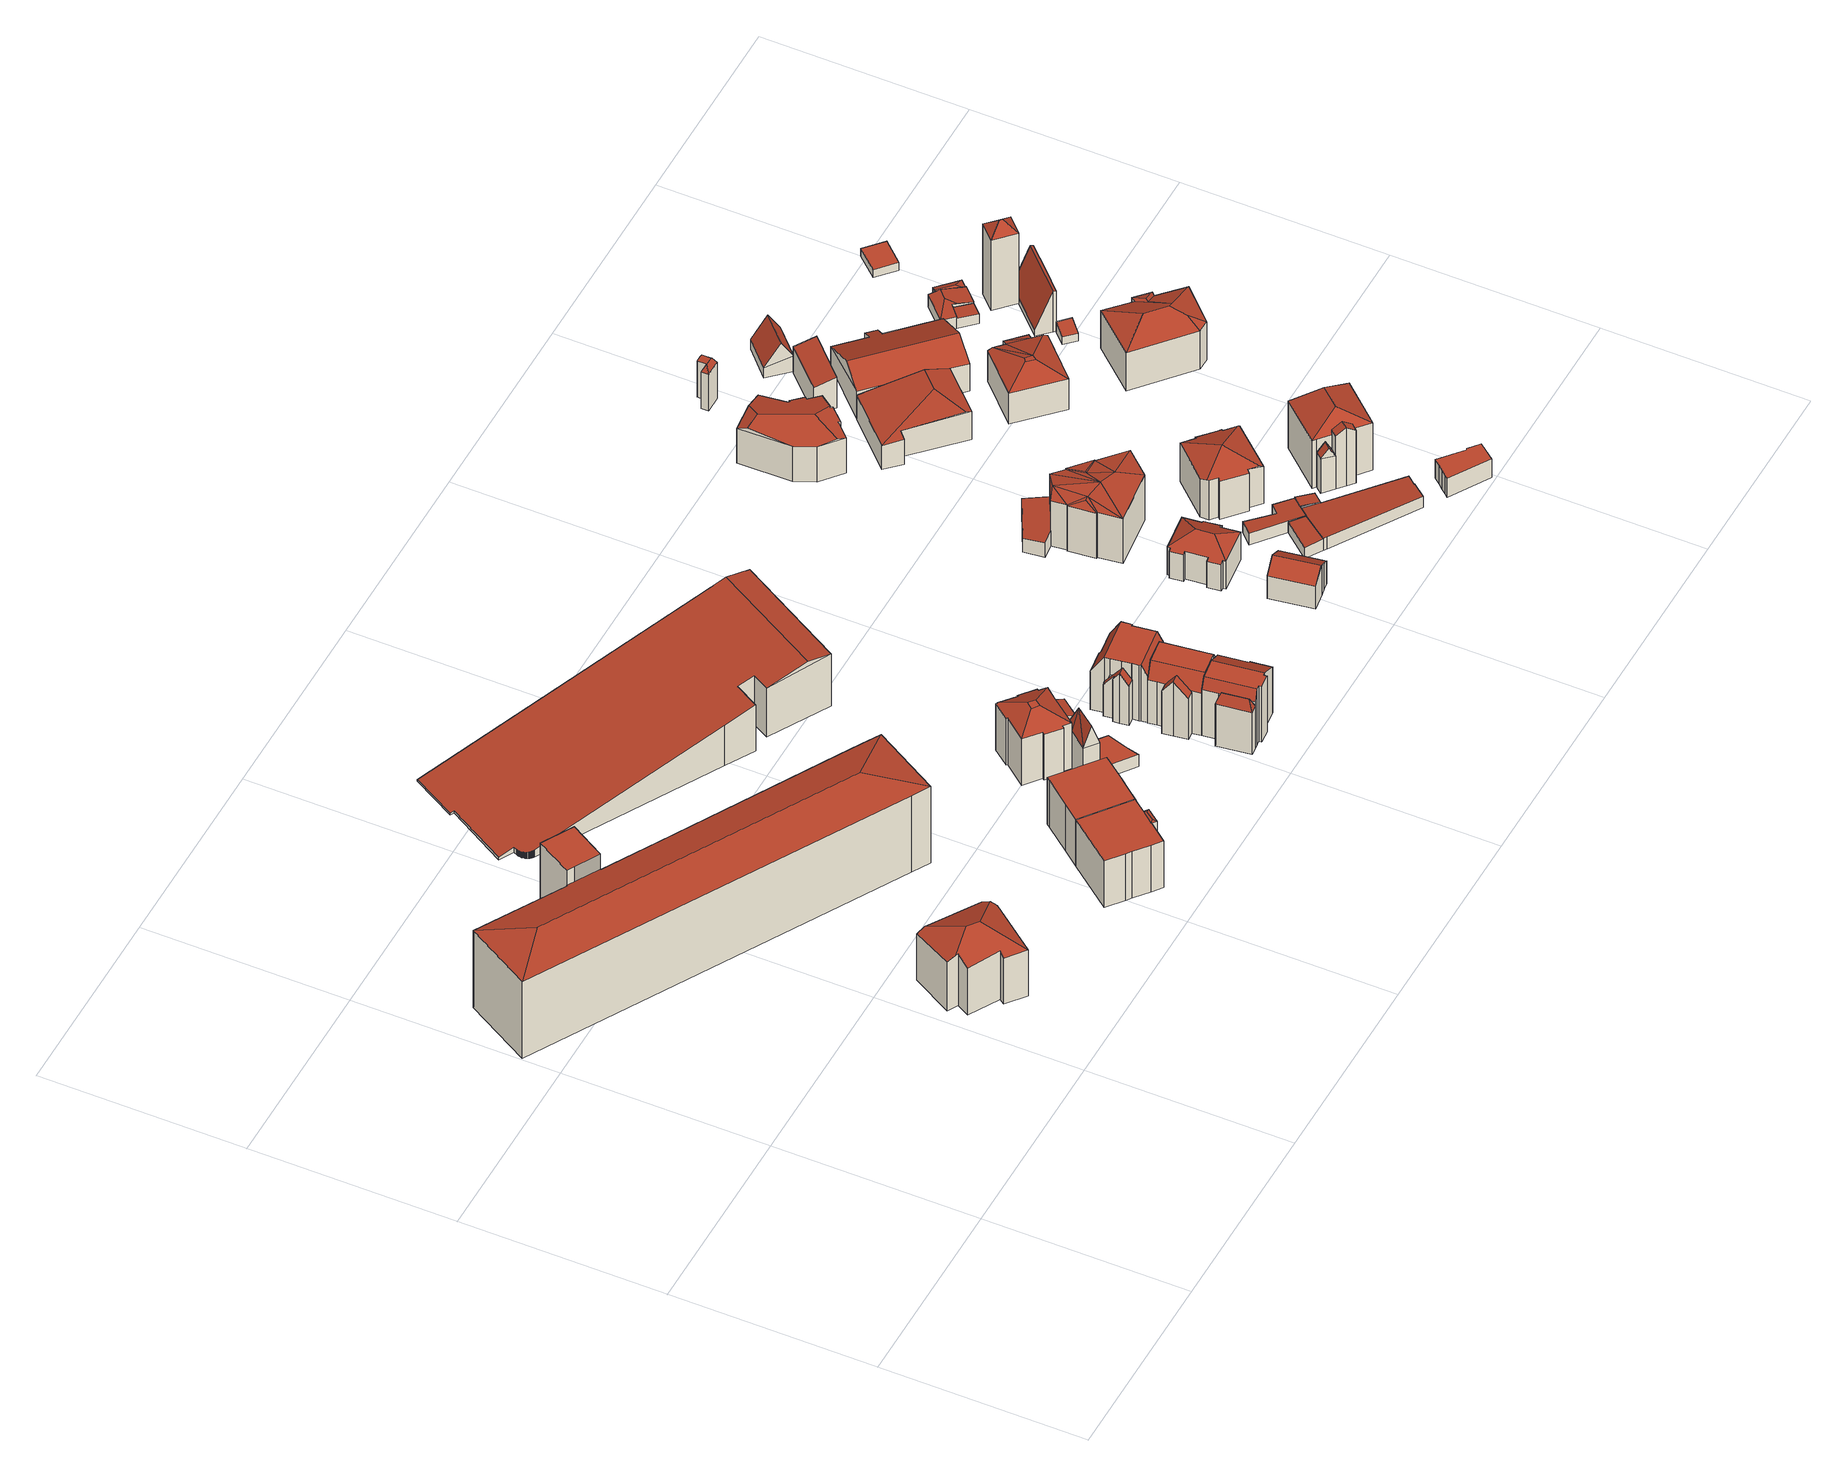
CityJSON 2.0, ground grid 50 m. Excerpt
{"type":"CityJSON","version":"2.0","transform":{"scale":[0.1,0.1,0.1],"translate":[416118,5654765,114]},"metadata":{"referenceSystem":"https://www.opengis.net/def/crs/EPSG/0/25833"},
"CityObjects":{
"building1":{"type":"Building","attributes":{"Dachtyp_tdc":"tdcFreeFormRoof","Gemeindeschluessel":14612000,"Dachneigung":23.86,"QualitaetDacherkennung":34,"Geometrietyp2DReferenz":"3000","measuredHeight":17.7,"function":"31001_9998","roofType":"5000"},"geometry":[{"type":"Solid","lod":"2","boundaries":[[[[0,1,2,3]],[[1,4,5,2]],[[4,6,7,5]],[[6,8,9,7]],[[8,10,11,9]],[[10,12,13,11]],[[12,14,15,13]],[[14,16,17,15]],[[16,0,3,17]],[[18,19,4,1,20]],[[10,8,21,22]],[[6,4,19]],[[14,12,10,22,18,20,0,16]],[[22,21,6,19,18]],[[1,0,20]],[[8,6,21]],[[3,2,5,7,9,11,13,15,17]]]],"semantics":{"surfaces":[{"type":"WallSurface"},{"type":"RoofSurface"},{"type":"GroundSurface"}],"values":[[0,0,0,0,0,0,0,0,0,1,1,0,1,1,0,0,2]]}}]},
"building2":{"type":"Building","attributes":{"Gemeindeschluessel":14612000,"Geometrietyp2DReferenz":"3000","function":"31001_2000","roofType":"9999"},"children":["building2-1","building2-2"]},
"building2-1":{"type":"BuildingPart","attributes":{"Dachtyp_tdc":"tdcHipRoof","Dachneigung":13.57,"QualitaetDacherkennung":55,"Geometrietyp2DReferenz":"3000","measuredHeight":25.44,"roofType":"3200"},"parents":["building2"],"geometry":[{"type":"MultiSurface","lod":"2","boundaries":[[[23,24,25,26]],[[24,27,28,25]],[[29,30,31,32]],[[30,33,34,31]],[[33,35,36,34]],[[35,37,38,36]],[[37,39,40,38]],[[39,41,42,40]],[[41,43,44,42]],[[43,45,46,44]],[[45,47,48,46]],[[47,23,26,48]],[[43,41,49]],[[23,47,50]],[[41,39,37,35,33,30,29,27,24,23,50,49]],[[47,45,43,49,50]],[[26,25,28,32,31,34,36,38,40,42,44,46,48]]],"semantics":{"surfaces":[{"type":"WallSurface"},{"type":"RoofSurface"},{"type":"GroundSurface"}],"values":[0,0,0,0,0,0,0,0,0,0,0,0,1,1,1,1,2]}}]},
"building2-2":{"type":"BuildingPart","attributes":{"Dachtyp_tdc":"tdcPolyFlatRoof","Dachneigung":0,"QualitaetDacherkennung":76,"Geometrietyp2DReferenz":"3000","measuredHeight":27.96,"roofType":"1000"},"parents":["building2"],"geometry":[{"type":"MultiSurface","lod":"2","boundaries":[[[51,52,53,28,27]],[[52,54,55,53]],[[54,56,29,32,55]],[[56,54,52,51]],[[28,53,55,32]]],"semantics":{"surfaces":[{"type":"WallSurface"},{"type":"RoofSurface"},{"type":"GroundSurface"}],"values":[0,0,0,1,2]}}]},
"building3":{"type":"Building","attributes":{"Gemeindeschluessel":14612000,"Geometrietyp2DReferenz":"3000","function":"31001_9998","roofType":"9999"},"children":["building3-1","building3-2"]},
"building3-1":{"type":"BuildingPart","attributes":{"Dachtyp_tdc":"tdcPolyFlatRoof","Dachneigung":0,"QualitaetDacherkennung":86,"Geometrietyp2DReferenz":"3000","measuredHeight":14.09,"roofType":"1000"},"parents":["building3"],"geometry":[{"type":"MultiSurface","lod":"2","boundaries":[[[57,58,59,60]],[[58,61,62,59]],[[61,63,62]],[[64,65,66,67,68]],[[65,69,70,66]],[[69,71,72,70]],[[71,73,74,72]],[[73,75,76,74]],[[75,77,78,76]],[[77,79,80,78]],[[79,57,60,80]],[[79,77,75,73,71,69,65,64,61,58,57]],[[60,59,62,67,66,70,72,74,76,78,80]]],"semantics":{"surfaces":[{"type":"WallSurface"},{"type":"RoofSurface"},{"type":"GroundSurface"}],"values":[0,0,0,0,0,0,0,0,0,0,0,1,2]}}]},
"building3-2":{"type":"BuildingPart","attributes":{"Dachtyp_tdc":"tdcFreeFormRoof","Dachneigung":14.09,"QualitaetDacherkennung":33,"Geometrietyp2DReferenz":"3000","measuredHeight":13.98,"roofType":"5000"},"parents":["building3"],"geometry":[{"type":"MultiSurface","lod":"2","boundaries":[[[63,81,82,62]],[[81,83,84,82]],[[83,85,66,84]],[[85,68,67,66]],[[86,68,85,83]],[[87,86,83,81]],[[87,81,63]],[[86,87,63,68]],[[62,82,84,66,67]]],"semantics":{"surfaces":[{"type":"WallSurface"},{"type":"RoofSurface"},{"type":"GroundSurface"}],"values":[0,0,0,0,1,1,1,1,2]}}]},
"building4":{"type":"Building","attributes":{"Dachtyp_tdc":"tdcPolyFlatRoof","Gemeindeschluessel":14612000,"Dachneigung":0,"QualitaetDacherkennung":78,"Geometrietyp2DReferenz":"3000","measuredHeight":14.11,"function":"31001_9998","roofType":"1000"},"geometry":[{"type":"Solid","lod":"2","boundaries":[[[[88,89,90,91]],[[89,92,60,90]],[[92,93,80,60]],[[92,89,88,94,95,96,97,93]],[[80,98,99,100,101,91,90,60]],[[93,97,98,80]],[[97,96,99,98]],[[96,95,100,99]],[[95,94,101,100]],[[94,88,91,101]]]],"semantics":{"surfaces":[{"type":"WallSurface"},{"type":"RoofSurface"},{"type":"GroundSurface"}],"values":[[0,0,0,1,2,0,0,0,0,0]]}}]},
"building5":{"type":"Building","attributes":{"Dachtyp_tdc":"tdcFreeFormRoof","Gemeindeschluessel":14612000,"Dachneigung":11.56,"QualitaetDacherkennung":2,"Geometrietyp2DReferenz":"3000","measuredHeight":16.83,"function":"31001_9998","roofType":"5000"},"geometry":[{"type":"Solid","lod":"2","boundaries":[[[[102,103,104,105]],[[103,106,107,104]],[[106,108,109,107]],[[108,110,111,109]],[[110,112,113,111]],[[112,114,115,113]],[[114,116,117,115]],[[116,118,119,117]],[[118,120,121,119]],[[120,122,123,121]],[[122,124,125,123]],[[124,126,127,125]],[[126,128,129,127]],[[128,130,131,129]],[[130,132,133,131]],[[132,134,135,133]],[[134,136,137,135]],[[136,138,139,137]],[[138,140,141,139]],[[140,142,143,141]],[[142,144,145,143]],[[144,146,147,145]],[[146,148,149,147]],[[148,150,151,149]],[[150,152,153,151]],[[152,154,155,153]],[[154,156,157,155]],[[156,158,159,157]],[[158,160,161,159]],[[160,162,163,161]],[[162,164,165,163]],[[164,166,167,165]],[[166,168,169,167]],[[168,102,105,169]],[[103,102,170,171]],[[114,112,110,108,106,171,170,168,166,164,162,160,158,156,154,152,150,148,146,144,142,140,138,136,134,132,130,128,126,124,122,120,118,116]],[[106,103,171]],[[102,168,170]],[[105,104,107,109,111,113,115,117,119,121,123,125,127,129,131,133,135,137,139,141,143,145,147,149,151,153,155,157,159,161,163,165,167,169]]]],"semantics":{"surfaces":[{"type":"WallSurface"},{"type":"RoofSurface"},{"type":"GroundSurface"}],"values":[[0,0,0,0,0,0,0,0,0,0,0,0,0,0,0,0,0,0,0,0,0,0,0,0,0,0,0,0,0,0,0,0,0,0,1,1,0,0,2]]}}]},
"building6":{"type":"Building","attributes":{"Dachtyp_tdc":"tdcFreeFormRoof","Gemeindeschluessel":14612000,"Dachneigung":71.45,"QualitaetDacherkennung":6,"Geometrietyp2DReferenz":"3000","measuredHeight":17.04,"function":"31001_9998","roofType":"5000"},"geometry":[{"type":"Solid","lod":"2","boundaries":[[[[172,173,174,175]],[[173,176,177,174]],[[176,178,179,177]],[[178,180,181,179]],[[180,182,183,181]],[[182,172,175,183]],[[184,185,186,182,180]],[[184,180,178]],[[185,184,178,176]],[[173,185,176]],[[172,185,173]],[[185,172,186]],[[186,172,182]],[[175,174,177,179,181,183]]]],"semantics":{"surfaces":[{"type":"WallSurface"},{"type":"RoofSurface"},{"type":"GroundSurface"}],"values":[[0,0,0,0,0,0,1,1,1,1,1,1,0,2]]}}]},
"building7":{"type":"Building","attributes":{"Gemeindeschluessel":14612000,"Geometrietyp2DReferenz":"3000","function":"31001_9998","roofType":"9999"},"children":["building7-1","building7-2"]},
"building7-1":{"type":"BuildingPart","attributes":{"Dachtyp_tdc":"tdcCutTentRoof","Dachneigung":28.3,"QualitaetDacherkennung":58,"Geometrietyp2DReferenz":"3000","measuredHeight":16.57,"roofType":"9999"},"parents":["building7"],"geometry":[{"type":"MultiSurface","lod":"2","boundaries":[[[187,188,189,190]],[[188,191,192,189]],[[191,193,194,192]],[[195,196,197,198]],[[196,199,200,197]],[[199,201,202,200]],[[201,203,204,202]],[[203,205,206,204]],[[205,207,208,206]],[[207,209,210,208]],[[209,211,212,210]],[[211,213,214,212]],[[213,215,216,214]],[[215,217,218,216]],[[217,219,220,218]],[[219,187,190,220]],[[196,195,193,191,221,222]],[[207,205,203,201,199,196,222,223]],[[215,213,211,209,207,223,224]],[[191,188,187,219,217,215,224,221]],[[224,223,222,221]],[[190,189,192,194,198,197,200,202,204,206,208,210,212,214,216,218,220]]],"semantics":{"surfaces":[{"type":"WallSurface"},{"type":"RoofSurface"},{"type":"GroundSurface"}],"values":[0,0,0,0,0,0,0,0,0,0,0,0,0,0,0,0,1,1,1,1,1,2]}}]},
"building7-2":{"type":"BuildingPart","attributes":{"Dachtyp_tdc":"tdcPolyFlatRoof","Dachneigung":21.9,"QualitaetDacherkennung":51,"Geometrietyp2DReferenz":"3000","measuredHeight":13.74,"roofType":"2100"},"parents":["building7"],"geometry":[{"type":"MultiSurface","lod":"2","boundaries":[[[225,226,194,193]],[[225,227,228,226]],[[227,229,230,228]],[[229,195,198,230]],[[229,227,225,193,195]],[[198,194,226,228,230]]],"semantics":{"surfaces":[{"type":"WallSurface"},{"type":"RoofSurface"},{"type":"GroundSurface"}],"values":[0,0,0,0,1,2]}}]},
"building8":{"type":"Building","attributes":{"Dachtyp_tdc":"tdcPolyFlatRoof","Gemeindeschluessel":14612000,"Dachneigung":0,"QualitaetDacherkennung":56,"Geometrietyp2DReferenz":"3000","measuredHeight":3.65,"function":"31001_9998","roofType":"1000"},"geometry":[{"type":"Solid","lod":"2","boundaries":[[[[231,232,233,234]],[[232,235,236,233]],[[235,237,238,236]],[[237,239,240,238]],[[239,231,234,240]],[[239,237,235,232,231]],[[234,233,236,238,240]]]],"semantics":{"surfaces":[{"type":"WallSurface"},{"type":"RoofSurface"},{"type":"GroundSurface"}],"values":[[0,0,0,0,0,1,2]]}}]},
"building9":{"type":"Building","attributes":{"Gemeindeschluessel":14612000,"Geometrietyp2DReferenz":"3000","function":"31001_9998","roofType":"9999"},"children":["building9-1","building9-2"]},
"building9-1":{"type":"BuildingPart","attributes":{"Dachtyp_tdc":"tdcCutGableRoof","Dachneigung":30.34,"QualitaetDacherkennung":39,"Geometrietyp2DReferenz":"3000","measuredHeight":16.81,"roofType":"9999"},"parents":["building9"],"geometry":[{"type":"MultiSurface","lod":"2","boundaries":[[[241,242,243,244]],[[242,245,246,243]],[[245,247,248,249,246]],[[250,251,252,253,254]],[[251,255,256,252]],[[255,257,258,256]],[[257,259,260,258]],[[259,261,262,260]],[[261,263,264,262]],[[263,265,266,264]],[[265,267,268,266]],[[267,269,270,268]],[[269,271,272,270]],[[271,241,244,272]],[[267,265,263,261,259,257]],[[255,251,250,247,245]],[[257,255,245,242,241,271,269,267]],[[244,243,246,249,253,252,256,258,260,262,264,266,268,270,272]]],"semantics":{"surfaces":[{"type":"WallSurface"},{"type":"RoofSurface"},{"type":"GroundSurface"}],"values":[0,0,0,0,0,0,0,0,0,0,0,0,0,0,1,1,1,2]}}]},
"building9-2":{"type":"BuildingPart","attributes":{"Dachtyp_tdc":"tdcFreeFormRoof","Dachneigung":69.89,"QualitaetDacherkennung":44,"Geometrietyp2DReferenz":"3000","measuredHeight":15.46,"roofType":"5000"},"parents":["building9"],"geometry":[{"type":"MultiSurface","lod":"2","boundaries":[[[273,254,253,274]],[[248,275,276,249]],[[275,273,274,276]],[[248,254,277,278]],[[277,254,273]],[[278,277,273,275]],[[275,248,278]],[[274,253,249,276]]],"semantics":{"surfaces":[{"type":"WallSurface"},{"type":"RoofSurface"},{"type":"GroundSurface"}],"values":[0,0,0,1,1,1,1,2]}}]},
"building10":{"type":"Building","attributes":{"Gemeindeschluessel":14612000,"Geometrietyp2DReferenz":"3000","function":"31001_9998","roofType":"9999"},"children":["building10-1","building10-2"]},
"building10-1":{"type":"BuildingPart","attributes":{"Dachtyp_tdc":"tdcGableRoof","Dachneigung":49.28,"QualitaetDacherkennung":60,"Geometrietyp2DReferenz":"3000","measuredHeight":16.32,"roofType":"3100"},"parents":["building10"],"geometry":[{"type":"MultiSurface","lod":"2","boundaries":[[[279,280,281,282]],[[280,283,284,281]],[[285,286,287,288]],[[289,290,283,280,279]],[[279,286,285,291,289]],[[287,282,281,284,292,288]],[[286,279,282,287]]],"semantics":{"surfaces":[{"type":"WallSurface"},{"type":"RoofSurface"},{"type":"GroundSurface"}],"values":[0,0,0,1,1,2,0]}}]},
"building10-2":{"type":"BuildingPart","attributes":{"Dachtyp_tdc":"tdcCutGableRoof","Dachneigung":0.514,"QualitaetDacherkennung":73,"Geometrietyp2DReferenz":"3000","measuredHeight":16.8,"roofType":"9999"},"parents":["building10"],"geometry":[{"type":"MultiSurface","lod":"2","boundaries":[[[293,294,260,295]],[[294,296,297,260]],[[296,298,299,297]],[[298,300,252,299]],[[300,301,288,252]],[[301,285,288]],[[302,303,304,284,283]],[[303,305,306,304]],[[305,307,308,306]],[[307,309,310,308]],[[309,293,295,310]],[[296,294,293,309]],[[307,305,303,302,290,311,291,301,300,298]],[[309,307,298,296]],[[295,260,297,299,252,288,292,284,304,306,308,310]]],"semantics":{"surfaces":[{"type":"WallSurface"},{"type":"RoofSurface"},{"type":"GroundSurface"}],"values":[0,0,0,0,0,0,0,0,0,0,0,1,1,1,2]}}]},
"building11":{"type":"Building","attributes":{"Gemeindeschluessel":14612000,"Geometrietyp2DReferenz":"3000","function":"31001_9998","roofType":"9999"},"children":["building11-1","building11-2"]},
"building11-1":{"type":"BuildingPart","attributes":{"Dachtyp_tdc":"tdcGableRoof","Dachneigung":52.93,"QualitaetDacherkennung":58,"Geometrietyp2DReferenz":"3000","measuredHeight":14.9,"roofType":"3100"},"parents":["building11"],"geometry":[{"type":"MultiSurface","lod":"2","boundaries":[[[312,313,314,315]],[[316,317,318,319]],[[317,320,321,318]],[[320,322,323,321]],[[322,324,325,323]],[[324,312,315,325]],[[320,317,316,326]],[[326,313,312,324,322,320]],[[315,314,327,319,318,321,323,325]]],"semantics":{"surfaces":[{"type":"WallSurface"},{"type":"RoofSurface"},{"type":"GroundSurface"}],"values":[0,0,0,0,0,0,1,1,2]}}]},
"building11-2":{"type":"BuildingPart","attributes":{"Dachtyp_tdc":"tdcCutGableRoof","Dachneigung":0.139,"QualitaetDacherkennung":47,"Geometrietyp2DReferenz":"3000","measuredHeight":16.75,"roofType":"9999"},"parents":["building11"],"geometry":[{"type":"MultiSurface","lod":"2","boundaries":[[[328,314,313]],[[328,329,330,314]],[[329,331,332,330]],[[331,333,334,332]],[[333,335,336,334]],[[335,337,338,336]],[[337,339,340,338]],[[339,341,342,340]],[[341,343,344,342]],[[343,345,346,344]],[[345,347,348,346]],[[347,349,350,348]],[[349,351,352,350]],[[351,353,319,352]],[[353,316,319]],[[349,347,345,343]],[[337,335,333,331,329,328]],[[343,341,339,337,328,353,351,349]],[[327,314,330,332,334,336,338,340,342,344,346,348,350,352,319]]],"semantics":{"surfaces":[{"type":"WallSurface"},{"type":"RoofSurface"},{"type":"GroundSurface"}],"values":[0,0,0,0,0,0,0,0,0,0,0,0,0,0,0,1,1,1,2]}}]},
"building12":{"type":"Building","attributes":{"Dachtyp_tdc":"tdcFreeFormRoof","Gemeindeschluessel":14612000,"Dachneigung":31.67,"QualitaetDacherkennung":91,"Geometrietyp2DReferenz":"3000","measuredHeight":9.25,"function":"31001_9998","roofType":"5000"},"geometry":[{"type":"Solid","lod":"2","boundaries":[[[[354,355,356,357]],[[355,358,359,356]],[[358,360,361,359]],[[360,362,363,361]],[[362,364,365,363]],[[364,354,357,365]],[[364,366,367,354]],[[360,358,355,367,366,362]],[[364,362,366]],[[355,354,367]],[[357,356,359,361,363,365]]]],"semantics":{"surfaces":[{"type":"WallSurface"},{"type":"RoofSurface"},{"type":"GroundSurface"}],"values":[[0,0,0,0,0,0,1,1,0,0,2]]}}]},
"building13":{"type":"Building","attributes":{"Dachtyp_tdc":"tdcFreeFormRoof","Gemeindeschluessel":14612000,"Dachneigung":27.79,"QualitaetDacherkennung":86,"Geometrietyp2DReferenz":"3000","measuredHeight":10.78,"function":"31001_9998","roofType":"5000"},"geometry":[{"type":"Solid","lod":"2","boundaries":[[[[368,369,370,371]],[[369,372,373,370]],[[372,374,375,373]],[[374,376,377,375]],[[376,378,379,377]],[[378,380,381,379]],[[380,382,383,381]],[[382,384,385,383]],[[384,386,387,385]],[[386,388,389,387]],[[388,390,391,389]],[[390,392,393,391]],[[392,394,395,393]],[[394,396,397,395]],[[396,398,399,397]],[[398,368,371,399]],[[394,392,400]],[[392,390,388,386,384,382,401,400]],[[382,380,401]],[[380,378,376,374,372,369,368,398,396,394,400,401]],[[371,370,373,375,377,379,381,383,385,387,389,391,393,395,397,399]]]],"semantics":{"surfaces":[{"type":"WallSurface"},{"type":"RoofSurface"},{"type":"GroundSurface"}],"values":[[0,0,0,0,0,0,0,0,0,0,0,0,0,0,0,0,1,1,1,1,2]]}}]},
"building14":{"type":"Building","attributes":{"Dachtyp_tdc":"tdcPolyFlatRoof","Gemeindeschluessel":14612000,"Dachneigung":3.33,"QualitaetDacherkennung":69,"Geometrietyp2DReferenz":"3000","measuredHeight":4.38,"function":"31001_9998","roofType":"2100"},"geometry":[{"type":"Solid","lod":"2","boundaries":[[[[402,403,404,405]],[[403,406,407,404]],[[406,408,409,407]],[[408,410,411,409]],[[410,412,413,411]],[[412,402,405,413]],[[412,410,408,406,403,402]],[[405,404,407,409,411,413]]]],"semantics":{"surfaces":[{"type":"WallSurface"},{"type":"RoofSurface"},{"type":"GroundSurface"}],"values":[[0,0,0,0,0,0,1,2]]}}]},
"building15":{"type":"Building","attributes":{"Dachtyp_tdc":"tdcFreeFormRoof","Gemeindeschluessel":14612000,"Dachneigung":10.27,"QualitaetDacherkennung":54,"Geometrietyp2DReferenz":"3000","measuredHeight":14.9,"function":"31001_9998","roofType":"5000"},"geometry":[{"type":"Solid","lod":"2","boundaries":[[[[414,415,416]],[[417,414,416,418]],[[419,420,421,422]],[[419,422,423]],[[424,419,423]],[[425,419,424]],[[425,420,419]],[[426,420,425]],[[427,420,426]],[[420,427,428]],[[429,425,424,430]],[[429,430,431]],[[425,429,431,426]],[[428,427,432]],[[413,433,434,435,436,437,438,439,440,441,442,443,405]],[[414,417,444,415]],[[427,426,433,413]],[[426,431,434,433]],[[431,430,435,434]],[[430,424,436,435]],[[424,423,437,436]],[[423,422,438,437]],[[422,421,439,438]],[[421,418,440,439]],[[418,416,441,440]],[[416,415,442,441]],[[415,444,443,442]],[[444,432,405,443]],[[432,427,413,405]],[[428,417,420]],[[428,444,417]],[[444,428,432]],[[417,421,420]],[[421,417,418]]]],"semantics":{"surfaces":[{"type":"RoofSurface"},{"type":"GroundSurface"},{"type":"WallSurface"}],"values":[[0,0,0,0,0,0,0,0,0,0,0,0,0,0,1,0,2,2,2,2,2,2,2,2,2,2,2,2,2,0,0,0,0,0]]}}]},
"building16":{"type":"Building","attributes":{"Dachtyp_tdc":"tdcPolyFlatRoof","Gemeindeschluessel":14612000,"Dachneigung":3.04,"QualitaetDacherkennung":80,"Geometrietyp2DReferenz":"3000","measuredHeight":3.44,"function":"31001_9998","roofType":"2100"},"geometry":[{"type":"Solid","lod":"2","boundaries":[[[[445,446,447,448]],[[446,449,450,447]],[[449,451,452,450]],[[451,445,448,452]],[[451,449,446,445]],[[448,447,450,452]]]],"semantics":{"surfaces":[{"type":"WallSurface"},{"type":"RoofSurface"},{"type":"GroundSurface"}],"values":[[0,0,0,0,1,2]]}}]},
"building17":{"type":"Building","attributes":{"Dachtyp_tdc":"tdcPolyFlatRoof","Gemeindeschluessel":14612000,"Dachneigung":2.62,"QualitaetDacherkennung":74,"Geometrietyp2DReferenz":"3000","measuredHeight":3.47,"function":"31001_9998","roofType":"2100"},"geometry":[{"type":"Solid","lod":"2","boundaries":[[[[453,454,455,448]],[[454,456,457,455]],[[456,458,459,457]],[[458,460,461,459]],[[460,462,463,461]],[[462,464,447,463]],[[464,453,448,447]],[[464,462,460,458,456,454,453]],[[448,455,457,459,461,463,447]]]],"semantics":{"surfaces":[{"type":"WallSurface"},{"type":"RoofSurface"},{"type":"GroundSurface"}],"values":[[0,0,0,0,0,0,0,1,2]]}}]},
"building18":{"type":"Building","attributes":{"Dachtyp_tdc":"tdcFreeFormRoof","Gemeindeschluessel":14612000,"Dachneigung":15.41,"QualitaetDacherkennung":24,"Geometrietyp2DReferenz":"3000","measuredHeight":12.6,"function":"31001_9998","roofType":"5000"},"geometry":[{"type":"Solid","lod":"2","boundaries":[[[[465,466,467,468]],[[466,469,470,467]],[[469,471,472,470]],[[471,473,474,472]],[[473,475,476,474]],[[475,477,478,476]],[[477,479,480,478]],[[479,481,482,480]],[[481,483,484,482]],[[483,485,486,484]],[[485,487,488,486]],[[487,489,490,488]],[[489,491,492,490]],[[491,493,494,492]],[[493,465,468,494]],[[495,496,497,465]],[[481,498,499,500,489,487,485,483]],[[500,499,496,495,493,491]],[[477,475,473,471,469,466,497,496,499,498,479]],[[466,465,497]],[[465,493,495]],[[491,489,500]],[[481,479,498]],[[468,467,470,472,474,476,478,480,482,484,486,488,490,492,494]]]],"semantics":{"surfaces":[{"type":"WallSurface"},{"type":"RoofSurface"},{"type":"GroundSurface"}],"values":[[0,0,0,0,0,0,0,0,0,0,0,0,0,0,0,1,1,1,1,0,0,0,0,2]]}}]},
"building19":{"type":"Building","attributes":{"Gemeindeschluessel":14612000,"Geometrietyp2DReferenz":"3000","function":"31001_9998","roofType":"9999"},"children":["building19-1","building19-2"]},
"building19-1":{"type":"BuildingPart","attributes":{"Dachtyp_tdc":"tdcPolyFlatRoof","Dachneigung":7.22,"QualitaetDacherkennung":60,"Geometrietyp2DReferenz":"3000","measuredHeight":3.45,"roofType":"2100"},"parents":["building19"],"geometry":[{"type":"MultiSurface","lod":"2","boundaries":[[[501,502,463,503,504]],[[502,505,506,463]],[[507,505,502,501]],[[503,463,506,508]],[[505,507,509,508,506]]],"semantics":{"surfaces":[{"type":"WallSurface"},{"type":"RoofSurface"},{"type":"GroundSurface"}],"values":[0,0,1,2,0]}}]},
"building19-2":{"type":"BuildingPart","attributes":{"Dachtyp_tdc":"tdcPolyFlatRoof","Dachneigung":4.78,"QualitaetDacherkennung":72,"Geometrietyp2DReferenz":"3000","measuredHeight":3.54,"roofType":"2100"},"parents":["building19"],"geometry":[{"type":"MultiSurface","lod":"2","boundaries":[[[509,510,511,508]],[[510,512,513,511]],[[512,514,515,513]],[[514,516,517,515]],[[516,518,519,517]],[[518,520,450,519]],[[520,521,447,450]],[[521,504,503,447]],[[504,521,520,518,516,514,512,510,509]],[[508,511,513,515,517,519,450,447,503]]],"semantics":{"surfaces":[{"type":"WallSurface"},{"type":"RoofSurface"},{"type":"GroundSurface"}],"values":[0,0,0,0,0,0,0,0,1,2]}}]},
"building20":{"type":"Building","attributes":{"Dachtyp_tdc":"tdcFreeFormRoof","Gemeindeschluessel":14612000,"Dachneigung":24.37,"QualitaetDacherkennung":67,"Geometrietyp2DReferenz":"3000","measuredHeight":14.35,"function":"31001_9998","roofType":"5000"},"geometry":[{"type":"Solid","lod":"2","boundaries":[[[[522,523,524,525]],[[523,526,527,524]],[[526,528,529,527]],[[528,530,531,529]],[[530,532,533,531]],[[532,534,535,533]],[[534,536,537,535]],[[536,538,539,537]],[[538,540,541,539]],[[540,542,543,541]],[[542,544,545,543]],[[544,546,547,545]],[[546,548,549,547]],[[548,550,551,549]],[[550,552,553,551]],[[552,522,525,553]],[[522,552,554,555,556]],[[526,523,556,555,557,532,530,528]],[[555,558,536,534,557]],[[555,554,550,548,546,544,542,540,538,558]],[[523,522,556]],[[534,532,557]],[[538,536,558]],[[552,550,554]],[[525,524,527,529,531,533,535,537,539,541,543,545,547,549,551,553]]]],"semantics":{"surfaces":[{"type":"WallSurface"},{"type":"RoofSurface"},{"type":"GroundSurface"}],"values":[[0,0,0,0,0,0,0,0,0,0,0,0,0,0,0,0,1,1,1,1,0,0,0,0,2]]}}]},
"building21":{"type":"Building","attributes":{"Dachtyp_tdc":"tdcGableRoof","Gemeindeschluessel":14612000,"Dachneigung":63.35,"QualitaetDacherkennung":15,"Geometrietyp2DReferenz":"3000","measuredHeight":12.89,"function":"31001_9998","roofType":"3100"},"geometry":[{"type":"Solid","lod":"2","boundaries":[[[[559,560,561,562]],[[560,563,564,561]],[[563,565,566,564]],[[565,559,562,566]],[[563,560,567]],[[559,565,568]],[[560,559,568,567]],[[565,563,567,568]],[[562,561,564,566]]]],"semantics":{"surfaces":[{"type":"WallSurface"},{"type":"RoofSurface"},{"type":"GroundSurface"}],"values":[[0,0,0,0,0,0,1,1,2]]}}]},
"building22":{"type":"Building","attributes":{"name":"Programmkino Ost","Dachtyp_tdc":"tdcFreeFormRoof","Gemeindeschluessel":14612000,"Dachneigung":10.13,"QualitaetDacherkennung":29,"Geometrietyp2DReferenz":"3000","measuredHeight":9.94,"function":"31001_2090","roofType":"5000"},"geometry":[{"type":"Solid","lod":"2","boundaries":[[[[569,570,571,572]],[[570,573,574,571]],[[573,575,576,574]],[[575,577,578,576]],[[577,579,580,578]],[[579,569,572,580]],[[579,577,575,581,582]],[[570,583,582,581,573]],[[582,583,569,579]],[[570,569,583]],[[575,573,581]],[[572,571,574,576,578,580]]]],"semantics":{"surfaces":[{"type":"WallSurface"},{"type":"RoofSurface"},{"type":"GroundSurface"}],"values":[[0,0,0,0,0,0,1,1,1,0,0,2]]}}]},
"building23":{"type":"Building","attributes":{"Dachtyp_tdc":"tdcFreeFormRoof","Gemeindeschluessel":14612000,"Dachneigung":61.82,"QualitaetDacherkennung":24,"Geometrietyp2DReferenz":"3000","measuredHeight":12.6,"function":"31001_9998","roofType":"5000"},"geometry":[{"type":"Solid","lod":"2","boundaries":[[[[584,585,586,587]],[[588,589,584,587,590]],[[588,590,591]],[[589,588,591,592]],[[593,594,595,596,597,598]],[[591,590,594,593]],[[590,587,595,594]],[[587,586,596,595]],[[586,599,597,596]],[[599,592,598,597]],[[592,591,593,598]],[[585,584,589,592,599]],[[585,599,586]]]],"semantics":{"surfaces":[{"type":"RoofSurface"},{"type":"GroundSurface"},{"type":"WallSurface"}],"values":[[0,0,0,0,1,2,2,2,2,2,2,0,0]]}}]},
"building24":{"type":"Building","attributes":{"Dachtyp_tdc":"tdcPolyFlatRoof","Gemeindeschluessel":14612000,"Dachneigung":0,"QualitaetDacherkennung":67,"Geometrietyp2DReferenz":"3000","measuredHeight":5.62,"function":"31001_9998","roofType":"1000"},"geometry":[{"type":"Solid","lod":"2","boundaries":[[[[600,601,602,603,604,605,606,607,608]],[[609,610,611,612,613,614,615,616,617]],[[608,607,610,609]],[[607,606,611,610]],[[606,605,612,611]],[[605,604,613,612]],[[604,603,614,613]],[[603,602,615,614]],[[602,601,616,615]],[[601,600,617,616]],[[600,608,609,617]]]],"semantics":{"surfaces":[{"type":"RoofSurface"},{"type":"GroundSurface"},{"type":"WallSurface"}],"values":[[0,1,2,2,2,2,2,2,2,2,2]]}}]},
"building25":{"type":"Building","attributes":{"Gemeindeschluessel":14612000,"Geometrietyp2DReferenz":"3000","function":"31001_9998","roofType":"9999"},"children":["building25-1","building25-2"]},
"building25-1":{"type":"BuildingPart","attributes":{"Dachtyp_tdc":"tdcHipRoof","Dachneigung":32.91,"QualitaetDacherkennung":78,"Geometrietyp2DReferenz":"3000","measuredHeight":18.77,"roofType":"3200"},"parents":["building25"],"geometry":[{"type":"MultiSurface","lod":"2","boundaries":[[[618,619,620,621]],[[619,622,623,620]],[[622,624,625,623]],[[624,626,627,625]],[[626,628,629,627]],[[628,630,631,629]],[[632,633,561,564]],[[633,634,635,561]],[[634,636,637,635]],[[636,618,621,637]],[[626,624,622,619,618,636,638]],[[634,633,632,639,630,628,640]],[[636,634,640,638]],[[628,626,638,640]],[[621,620,623,625,627,629,631,641,564,561,635,637]]],"semantics":{"surfaces":[{"type":"WallSurface"},{"type":"RoofSurface"},{"type":"GroundSurface"}],"values":[0,0,0,0,0,0,0,0,0,0,1,1,1,1,2]}}]},
"building25-2":{"type":"BuildingPart","attributes":{"Dachtyp_tdc":"tdcGableRoof","Dachneigung":33.39,"QualitaetDacherkennung":54,"Geometrietyp2DReferenz":"3000","measuredHeight":17.38,"roofType":"3100"},"parents":["building25"],"geometry":[{"type":"MultiSurface","lod":"2","boundaries":[[[642,643,566,644]],[[643,645,564,566]],[[645,632,564]],[[646,647,648,631,630]],[[647,642,644,648]],[[649,645,643,642]],[[642,647,646,649]],[[644,566,564,641,631,648]]],"semantics":{"surfaces":[{"type":"WallSurface"},{"type":"RoofSurface"},{"type":"GroundSurface"}],"values":[0,0,0,0,0,1,1,2]}}]},
"building26":{"type":"Building","attributes":{"Dachtyp_tdc":"tdcPolyFlatRoof","Gemeindeschluessel":14612000,"Dachneigung":14.63,"QualitaetDacherkennung":66,"Geometrietyp2DReferenz":"3000","measuredHeight":9.2,"function":"31001_9998","roofType":"2100"},"geometry":[{"type":"Solid","lod":"2","boundaries":[[[[650,651,652,653]],[[654,655,651,650]],[[655,656,652,651]],[[656,657,653,652]],[[657,654,650,653]],[[657,656,655,654]]]],"semantics":{"surfaces":[{"type":"GroundSurface"},{"type":"WallSurface"},{"type":"RoofSurface"}],"values":[[0,1,1,1,1,2]]}}]},
"building27":{"type":"Building","attributes":{"Dachtyp_tdc":"tdcFreeFormRoof","Gemeindeschluessel":14612000,"Dachneigung":24.64,"QualitaetDacherkennung":77,"Geometrietyp2DReferenz":"3000","measuredHeight":11.8,"function":"31001_9998","roofType":"5000"},"geometry":[{"type":"Solid","lod":"2","boundaries":[[[[658,659,660,661]],[[659,662,663,660]],[[662,664,665,663]],[[664,666,667,665]],[[666,668,669,667]],[[668,670,671,669]],[[670,672,673,671]],[[672,658,661,673]],[[668,658,670]],[[668,674,658]],[[668,675,674]],[[676,675,668]],[[675,676,677]],[[672,670,658]],[[659,674,675,678,662]],[[662,678,679,664]],[[677,676,666,664,679]],[[678,675,677,679]],[[668,666,676]],[[659,658,674]],[[661,660,663,665,667,669,671,673]]]],"semantics":{"surfaces":[{"type":"WallSurface"},{"type":"RoofSurface"},{"type":"GroundSurface"}],"values":[[0,0,0,0,0,0,0,0,1,1,1,1,1,1,1,1,1,1,0,0,2]]}}]},
"building28":{"type":"Building","attributes":{"name":"Programmkino Ost","Dachtyp_tdc":"tdcFreeFormRoof","Gemeindeschluessel":14612000,"Dachneigung":27.79,"QualitaetDacherkennung":49,"Geometrietyp2DReferenz":"3000","measuredHeight":11.4,"function":"31001_2090","roofType":"5000"},"geometry":[{"type":"Solid","lod":"2","boundaries":[[[[680,681,682,683]],[[681,684,685,682]],[[684,686,687,685]],[[686,688,689,687]],[[688,690,691,689]],[[690,692,693,691]],[[692,694,695,693]],[[694,696,697,695]],[[696,680,683,697]],[[698,692,690,688,686,684,681,699]],[[696,694,698,699,680]],[[694,692,698]],[[681,680,699]],[[683,682,685,687,689,691,693,695,697]]]],"semantics":{"surfaces":[{"type":"WallSurface"},{"type":"RoofSurface"},{"type":"GroundSurface"}],"values":[[0,0,0,0,0,0,0,0,0,1,1,0,0,2]]}}]},
"building29":{"type":"Building","attributes":{"Dachtyp_tdc":"tdcGableRoof","Gemeindeschluessel":14612000,"Dachneigung":58.22,"QualitaetDacherkennung":0,"Geometrietyp2DReferenz":"3000","BezugspunktDach":"2000","measuredHeight":9.19,"function":"31001_9998"},"geometry":[{"type":"MultiSurface","lod":"2","boundaries":[[[700,701,702,703]],[[704,705,703,702]],[[701,700,706,707]],[[700,705,708,706]],[[705,704,709,708]],[[704,701,707,709]],[[705,700,703]],[[701,704,702]],[[707,706,708,709]]],"semantics":{"surfaces":[{"type":"RoofSurface"},{"type":"WallSurface"},{"type":"GroundSurface"}],"values":[0,0,1,1,1,1,1,1,2]}}]},
"building30":{"type":"Building","attributes":{"Dachtyp_tdc":"tdcFreeFormRoof","Gemeindeschluessel":14612000,"Dachneigung":23.43,"QualitaetDacherkennung":83,"Geometrietyp2DReferenz":"3000","measuredHeight":14.45,"function":"31001_9998","roofType":"5000"},"geometry":[{"type":"Solid","lod":"2","boundaries":[[[[710,711,712,713]],[[711,714,715,712]],[[714,716,717,715]],[[716,718,719,717]],[[718,720,721,719]],[[720,722,723,721]],[[722,724,725,723]],[[724,726,727,725]],[[726,710,713,727]],[[728,726,724]],[[729,730,728,724,722]],[[731,729,722,720]],[[732,731,720,718]],[[732,718,716]],[[729,731,732,716,714]],[[733,730,729,714,711]],[[733,711,710]],[[728,730,733,710,726]],[[713,712,715,717,719,721,723,725,727]]]],"semantics":{"surfaces":[{"type":"WallSurface"},{"type":"RoofSurface"},{"type":"GroundSurface"}],"values":[[0,0,0,0,0,0,0,0,0,1,1,1,1,1,1,1,1,1,2]]}}]},
"building31":{"type":"Building","attributes":{"Dachtyp_tdc":"tdcPolyFlatRoof","Gemeindeschluessel":14612000,"Dachneigung":13.59,"QualitaetDacherkennung":80,"Geometrietyp2DReferenz":"3000","measuredHeight":3.14,"function":"31001_9998","roofType":"2100"},"geometry":[{"type":"Solid","lod":"2","boundaries":[[[[734,735,736,737]],[[735,738,739,736]],[[738,740,741,739]],[[740,734,737,741]],[[740,738,735,734]],[[737,736,739,741]]]],"semantics":{"surfaces":[{"type":"WallSurface"},{"type":"RoofSurface"},{"type":"GroundSurface"}],"values":[[0,0,0,0,1,2]]}}]},
"building32":{"type":"Building","attributes":{"Dachtyp_tdc":"tdcPolyFlatRoof","Gemeindeschluessel":14612000,"Dachneigung":3.6,"QualitaetDacherkennung":80,"Geometrietyp2DReferenz":"3000","measuredHeight":3.11,"function":"31001_9998","roofType":"2100"},"geometry":[{"type":"Solid","lod":"2","boundaries":[[[[742,743,744,745]],[[743,746,747,744]],[[746,748,749,747]],[[748,742,745,749]],[[748,746,743,742]],[[745,744,747,749]]]],"semantics":{"surfaces":[{"type":"WallSurface"},{"type":"RoofSurface"},{"type":"GroundSurface"}],"values":[[0,0,0,0,1,2]]}}]},
"building33":{"type":"Building","attributes":{"Dachtyp_tdc":"tdcFreeFormRoof","Gemeindeschluessel":14612000,"Dachneigung":10.47,"QualitaetDacherkennung":22,"Geometrietyp2DReferenz":"3000","measuredHeight":4.27,"function":"31001_9998","roofType":"5000"},"geometry":[{"type":"Solid","lod":"2","boundaries":[[[[750,751,752,753]],[[751,754,744,752]],[[755,756,749,745]],[[756,757,758,749]],[[757,759,760,758]],[[759,750,753,760]],[[755,761,762,757,756]],[[754,751,763,762,761]],[[762,763,750,759,757]],[[751,750,763]],[[755,754,761]],[[753,752,744,745,749,758,760]],[[754,755,745,744]]]],"semantics":{"surfaces":[{"type":"WallSurface"},{"type":"RoofSurface"},{"type":"GroundSurface"}],"values":[[0,0,0,0,0,0,1,1,1,0,0,2,0]]}}]},
"building34":{"type":"Building","attributes":{"Dachtyp_tdc":"tdcGableRoof","Gemeindeschluessel":14612000,"Dachneigung":68.64,"QualitaetDacherkennung":4,"Geometrietyp2DReferenz":"3000","measuredHeight":12.22,"function":"31001_9998","roofType":"3100"},"geometry":[{"type":"Solid","lod":"2","boundaries":[[[[764,765,766,767]],[[765,768,769,766]],[[768,770,771,769]],[[770,772,773,771]],[[772,774,775,773]],[[774,776,777,775]],[[776,778,779,777]],[[778,764,767,779]],[[774,772,770,768,765]],[[765,764,778,776,774]],[[767,766,769,771,773,775,777,779]]]],"semantics":{"surfaces":[{"type":"WallSurface"},{"type":"RoofSurface"},{"type":"GroundSurface"}],"values":[[0,0,0,0,0,0,0,0,1,1,2]]}}]},
"building35":{"type":"Building","attributes":{"Dachtyp_tdc":"tdcHipAndGableRoof","Gemeindeschluessel":14612000,"Dachneigung":26.91,"QualitaetDacherkennung":23,"Geometrietyp2DReferenz":"3000","measuredHeight":3.21,"function":"31001_9998","roofType":"5000"},"geometry":[{"type":"Solid","lod":"2","boundaries":[[[[780,781,782,783]],[[781,784,785,782]],[[784,786,787,785]],[[786,780,783,787]],[[784,781,788]],[[780,786,789]],[[781,780,789,788]],[[786,784,788,789]],[[783,782,785,787]]]],"semantics":{"surfaces":[{"type":"WallSurface"},{"type":"RoofSurface"},{"type":"GroundSurface"}],"values":[[0,0,0,0,1,0,1,1,2]]}}]},
"building36":{"type":"Building","attributes":{"Dachtyp_tdc":"tdcFreeFormRoof","Gemeindeschluessel":14612000,"Dachneigung":43.58,"QualitaetDacherkennung":6,"Geometrietyp2DReferenz":"3000","measuredHeight":23.62,"function":"31001_9998","roofType":"5000"},"geometry":[{"type":"Solid","lod":"2","boundaries":[[[[790,791,771,773]],[[791,792,793,771]],[[792,794,795,793]],[[794,796,797,795]],[[796,790,773,797]],[[798,799,796,794]],[[798,794,792]],[[799,798,792,791]],[[796,791,790]],[[791,796,799]],[[773,771,793,795,797]]]],"semantics":{"surfaces":[{"type":"WallSurface"},{"type":"RoofSurface"},{"type":"GroundSurface"}],"values":[[0,0,0,0,0,1,1,1,1,1,2]]}}]},
"building37":{"type":"Building","attributes":{"Dachtyp_tdc":"tdcPolyFlatRoof","Gemeindeschluessel":14612000,"Dachneigung":0,"QualitaetDacherkennung":74,"Geometrietyp2DReferenz":"3000","measuredHeight":2.34,"function":"31001_9998","roofType":"1000"},"geometry":[{"type":"Solid","lod":"2","boundaries":[[[[800,801,802,803]],[[801,804,805,802]],[[804,806,807,805]],[[806,800,803,807]],[[806,804,801,800]],[[803,802,805,807]]]],"semantics":{"surfaces":[{"type":"WallSurface"},{"type":"RoofSurface"},{"type":"GroundSurface"}],"values":[[0,0,0,0,1,2]]}}]}
},
"vertices":[
[559,328,156],[533,342,147],[533,342,1],[559,328,1],[589,442,139],[589,442,1],[738,360,139],[738,360,1],[743,326,139],[743,326,1],[651,207,139],[651,207,1],[605,243,139],[605,243,1],[615,256,147],[615,256,1],[542,297,141],[542,297,1],[621,341,178],[609,432,149],[551,332,156],[741,341,145],[648,320,178],
[97,1254,234],[306,1134,234],[306,1134,1],[97,1254,1],[306,1135,234],[306,1135,1],[382,1092,234],[382,1091,234],[382,1091,1],[382,1092,1],[511,1018,234],[511,1018,1],[915,790,234],[915,790,1],[941,775,234],[941,775,1],[969,759,234],[969,759,1],[1012,734,234],[1012,734,1],[920,571,231],[920,571,1],[877,595,231],[877,595,1],[5,1093,231],[5,1093,1],[870,714,255],[146,1126,255],
[306,1135,280],[356,1222,280],[356,1222,1],[432,1179,280],[432,1179,1],[382,1092,280],
[1156,201,144],[1149,192,144],[1149,192,4],[1156,201,4],[1133,171,144],[1133,171,4],[1133,171,141],[1107,139,144],[1108,139,144],[1108,139,4],[1107,139,4],[1107,139,141],[1069,90,144],[1069,90,4],[1046,108,144],[1046,108,4],[1011,136,144],[1011,136,4],[998,146,144],[998,146,4],[959,177,144],[959,177,4],[1045,287,144],[1045,287,4],
[1144,162,141],[1144,162,4],[1119,130,141],[1119,130,4],[1108,139,141],[1118,140,143],[1134,161,143],
[1196,251,145],[1175,225,145],[1175,225,4],[1196,251,4],[1156,201,145],[1045,287,145],[1242,311,145],[1132,398,145],[1125,389,145],[1076,326,145],[1076,326,4],[1125,389,4],[1132,398,4],[1242,311,4],
[1403,1238,160],[1249,969,161],[1249,969,4],[1403,1238,4],[1104,1051,151],[1104,1051,4],[1127,1092,150],[1127,1092,4],[1090,1113,142],[1090,1113,4],[1057,1054,142],[1057,1054,4],[987,1094,125],[987,1094,4],[561,1336,25],[561,1336,4],[559,1337,25],[559,1337,4],[558,1338,24],[558,1338,4],[556,1340,24],[556,1340,4],[555,1341,23],[555,1341,4],[553,1343,23],[553,1343,4],[552,1345,23],[552,1345,4],[551,1346,22],[551,1346,4],[550,1348,22],[550,1348,4],[549,1350,22],[549,1350,4],[548,1352,21],[548,1352,4],[548,1355,21],[548,1355,4],[548,1357,21],[548,1357,4],[547,1359,20],[547,1359,4],[547,1361,20],[547,1361,4],[547,1363,20],[547,1363,4],[548,1365,20],[548,1365,4],[548,1367,20],[548,1367,4],[548,1369,19],[548,1369,4],[549,1371,19],[549,1371,4],[550,1374,19],[550,1374,4],[554,1382,19],[554,1382,4],[519,1401,11],[519,1401,4],[604,1549,11],[604,1549,4],[595,1554,9],[595,1554,4],[656,1662,9],[656,1662,4],[1316,1287,164],[1316,1287,4],[1350,1268,172],[1197,998,172],
[1269,379,117],[1306,425,117],[1306,425,5],[1269,379,5],[1321,444,117],[1321,444,5],[1338,431,117],[1338,431,5],[1350,420,117],[1350,420,5],[1300,355,117],[1300,355,5],[1327,418,168],[1324,417,174],[1285,367,175],
[1368,538,138],[1363,532,142],[1363,532,4],[1368,538,4],[1380,519,141],[1380,519,4],[1355,488,141],[1355,488,4],[1321,444,141],[1306,425,141],[1306,425,4],[1321,444,4],[1289,438,142],[1289,438,4],[1286,434,139],[1286,434,4],[1249,463,140],[1249,463,4],[1252,467,143],[1252,467,4],[1213,498,144],[1213,498,4],[1257,553,144],[1257,553,4],[1254,555,142],[1254,555,4],[1285,595,142],[1285,595,4],[1289,593,144],[1289,593,4],[1328,562,142],[1328,562,4],[1332,567,139],[1332,567,4],[1309,511,170],[1298,496,170],[1280,509,170],[1293,525,170],
[1372,475,133],[1372,475,4],[1347,443,133],[1347,443,4],[1338,431,133],[1338,431,4],
[1374,299,40],[1300,355,40],[1300,355,4],[1374,299,4],[1350,420,40],[1350,420,4],[1398,383,40],[1398,383,4],[1382,330,40],[1382,330,4],
[1557,96,171],[1556,103,171],[1556,103,3],[1557,96,3],[1547,102,170],[1547,102,3],[1535,100,142],[1535,100,129],[1535,100,3],[1523,183,142],[1518,220,142],[1518,220,3],[1523,183,3],[1523,183,129],[1530,221,170],[1530,221,3],[1580,228,171],[1580,228,3],[1626,235,143],[1626,235,3],[1636,165,143],[1636,165,3],[1640,165,141],[1640,165,3],[1647,115,141],[1647,115,3],[1596,109,171],[1596,109,3],[1590,108,171],[1590,108,3],[1590,100,171],[1590,100,3],
[1503,180,129],[1503,180,3],[1514,98,129],[1514,98,3],[1515,171,157],[1523,109,158],
[1491,274,166],[1487,300,129],[1487,300,3],[1491,274,3],[1507,303,129],[1507,303,3],[1515,242,126],[1495,240,126],[1495,240,3],[1515,242,3],[1511,276,166],[1507,302,132],[1515,247,131],[1511,276,3],
[1610,356,125],[1626,235,124],[1610,356,3],[1599,231,171],[1599,231,3],[1541,223,171],[1541,223,3],[1518,220,131],[1515,242,131],[1507,303,132],[1505,320,132],[1505,320,3],[1502,341,132],[1502,341,3],[1524,345,171],[1524,345,3],[1582,353,171],[1582,353,3],[1511,276,132],
[1478,435,98],[1488,437,98],[1488,437,4],[1478,435,4],[1497,375,122],[1477,372,122],[1477,372,4],[1497,375,4],[1474,393,152],[1474,393,4],[1472,409,131],[1472,409,4],[1481,410,131],[1481,410,4],[1494,396,152],[1494,396,4],
[1488,437,171],[1484,468,118],[1484,468,4],[1540,476,118],[1540,476,4],[1541,470,127],[1541,470,4],[1597,478,127],[1597,478,4],[1601,452,171],[1601,452,4],[1604,427,171],[1604,427,4],[1600,427,171],[1600,427,4],[1608,370,171],[1608,370,4],[1610,356,142],[1610,356,4],[1502,341,141],[1502,341,4],[1500,355,171],[1500,355,4],[1499,359,171],[1499,359,4],[1497,375,171],
[1951,277,72],[2030,289,73],[2030,289,4],[1951,277,4],[2047,183,72],[2047,183,4],[2030,180,83],[2030,180,4],[2014,177,93],[2014,177,4],[1968,170,72],[1968,170,4],[2008,176,97],[1991,284,97],
[1924,407,82],[1932,408,87],[1932,408,4],[1924,407,4],[1926,461,87],[1926,461,4],[1919,460,83],[1919,460,4],[1915,492,83],[1915,492,4],[1922,493,87],[1922,493,4],[1922,500,87],[1922,500,4],[2017,512,87],[2017,512,4],[2022,467,87],[2022,467,4],[2030,468,82],[2030,468,4],[2036,426,82],[2036,426,4],[2026,425,87],[2026,425,4],[2032,379,87],[2032,379,4],[1938,368,87],[1938,368,4],[1937,376,87],[1937,376,4],[1928,375,82],[1928,375,4],[1980,416,112],[1975,458,112],
[1890,761,49],[1853,757,48],[1853,757,5],[1890,761,5],[1847,807,45],[1847,807,5],[1955,863,45],[1955,863,5],[1983,810,49],[1983,810,5],[1962,799,49],[1962,799,5],
[1919,693,146],[1891,723,140],[1899,657,140],[1931,694,146],[1902,657,140],[2019,671,151],[1976,685,154],[1909,599,140],[2048,616,140],[2102,677,140],[2041,730,140],[1994,727,146],[1990,774,140],[1962,799,140],[1928,775,147],[1998,731,146],[2043,732,140],[1992,776,140],[1890,761,140],[1990,774,5],[1992,776,5],[2043,732,5],[2041,730,5],[2102,677,5],[2048,616,5],[1909,599,5],[1902,657,5],[1899,657,5],[1891,723,5],[1894,724,5],[1894,724,140],
[2149,324,37],[2180,297,39],[2180,297,5],[2149,324,5],[2133,233,40],[2133,233,5],[2094,258,37],[2094,258,5],
[2149,324,40],[2078,382,40],[2078,382,5],[2106,411,38],[2106,411,5],[2160,357,38],[2160,357,5],[2181,378,37],[2181,378,5],[2220,344,37],[2220,344,5],[2180,297,40],
[1819,1473,110],[1929,1476,111],[1929,1476,5],[1819,1473,5],[1931,1406,118],[1931,1406,5],[1936,1404,117],[1936,1404,5],[1938,1407,116],[1938,1407,5],[1966,1382,112],[1966,1382,5],[1961,1376,114],[1961,1376,5],[1987,1353,111],[1987,1353,5],[1954,1317,121],[1954,1317,5],[1958,1313,120],[1958,1313,5],[1930,1280,114],[1930,1280,5],[1926,1284,116],[1926,1284,5],[1895,1250,110],[1895,1250,5],[1844,1294,110],[1844,1294,5],[1822,1342,110],[1822,1342,5],[1820,1447,122],[1858,1444,131],[1881,1475,122],[1957,1319,121],[1910,1333,131],[1880,1263,115],
[2201,322,40],[2220,344,40],[2201,322,5],[2201,322,31],[2255,313,34],[2255,313,5],[2236,291,34],[2236,291,5],[2236,291,31],
[2392,157,31],[2392,157,5],[2372,134,34],[2372,134,5],[2373,133,34],[2373,133,5],[2344,99,38],[2344,99,5],[2141,227,41],[2141,227,5],[2133,233,41],[2180,297,34],
[2205,410,116],[2178,435,121],[2178,435,4],[2205,410,4],[2172,428,117],[2172,428,4],[2121,473,118],[2121,473,4],[2127,479,121],[2127,479,4],[2110,493,122],[2110,493,4],[2110,514,118],[2110,514,4],[2187,600,119],[2187,600,4],[2215,575,120],[2215,575,4],[2219,579,118],[2219,579,4],[2222,576,118],[2222,576,4],[2226,573,118],[2226,573,4],[2258,545,117],[2258,545,4],[2265,539,117],[2265,539,4],[2262,535,119],[2262,535,4],[2292,510,116],[2292,510,4],[2289,512,118],[2195,504,148],[2199,416,120],[2110,497,123],[2190,597,120],
[2285,314,109],[2299,330,109],[2299,330,5],[2285,314,5],[2326,307,104],[2326,307,5],[2312,291,104],[2312,291,5],[2315,317,134],[2300,301,134],
[2051,1302,77],[2201,1154,89],[2201,1154,5],[2051,1302,5],[2104,1054,89],[2104,1054,5],[1989,1167,84],[1989,1167,5],[1973,1151,80],[1973,1151,5],[1937,1187,77],[1937,1187,5],[2094,1064,93],[2116,1150,104],[2160,1194,104],
[1970,1608,127],[1970,1630,127],[1962,1637,113],[1962,1615,113],[1944,1606,130],[1968,1606,130],[1935,1615,113],[1935,1597,113],[1977,1597,113],[1935,1597,4],[1935,1615,4],[1962,1615,4],[1962,1637,4],[1977,1637,4],[1977,1597,4],[1977,1637,113],
[2522,48,60],[2495,70,60],[2492,68,60],[2436,115,60],[2423,100,60],[2412,87,60],[2402,75,60],[2395,67,60],[2490,8,60],[2490,8,4],[2395,67,4],[2402,75,4],[2412,87,4],[2423,100,4],[2436,115,4],[2492,68,4],[2495,70,4],[2522,48,4],
[2410,408,148],[2413,411,141],[2413,411,5],[2410,408,5],[2455,375,141],[2455,375,5],[2452,371,147],[2452,371,5],[2484,344,147],[2484,344,5],[2398,245,147],[2398,245,5],[2362,276,147],[2362,276,5],[2326,307,148],[2299,330,148],[2291,337,148],[2291,337,5],[2378,436,148],[2378,436,5],[2408,365,193],[2344,291,148],[2367,318,193],[2344,291,5],
[2330,275,179],[2312,291,163],[2330,275,5],[2326,307,163],[2362,276,163],[2347,260,163],[2347,260,5],[2344,291,179],
[2117,1485,6],[2155,1448,6],[2061,1354,6],[2024,1391,6],[2117,1485,84],[2155,1448,98],[2061,1354,98],[2024,1391,84],
[2350,1034,100],[2376,1007,96],[2376,1007,4],[2350,1034,4],[2278,909,96],[2278,909,4],[2182,1005,96],[2182,1005,4],[2279,1102,96],[2279,1102,4],[2308,1074,101],[2308,1074,4],[2320,1086,95],[2320,1086,4],[2361,1045,95],[2361,1045,4],[2369,1014,100],[2284,996,122],[2287,1094,101],[2269,1011,122],[2278,986,121],[2260,1004,121],
[2051,1302,88],[2170,1422,65],[2170,1422,6],[2051,1302,6],[2231,1361,65],[2231,1361,6],[2252,1382,49],[2252,1382,6],[2273,1361,49],[2273,1361,6],[2253,1340,65],[2253,1340,6],[2352,1244,64],[2352,1244,6],[2233,1122,88],[2233,1122,6],[2201,1154,88],[2201,1154,6],[2278,1169,120],[2096,1348,120],
[2140,1598,36],[2074,1534,36],[2101,1506,98],[2167,1570,98],[2120,1486,52],[2186,1550,52],[2140,1598,6],[2074,1534,6],[2186,1550,6],[2120,1486,6],
[2381,823,119],[2473,929,119],[2473,929,5],[2381,823,5],[2529,876,119],[2529,876,5],[2537,886,119],[2537,886,5],[2571,854,119],[2571,854,5],[2563,846,119],[2563,846,5],[2620,792,119],[2620,792,5],[2541,710,119],[2541,710,5],[2510,711,119],[2510,711,5],[2525,748,136],[2536,790,145],[2523,789,149],[2532,845,129],[2539,853,129],[2478,830,149],
[2502,1011,35],[2473,982,26],[2473,982,4],[2502,1011,4],[2448,1008,26],[2448,1008,4],[2476,1036,35],[2476,1036,4],
[2414,1254,38],[2449,1219,35],[2449,1219,7],[2414,1254,7],[2424,1194,35],[2424,1194,7],[2389,1230,38],[2389,1230,7],
[2436,1300,48],[2483,1253,39],[2483,1253,7],[2436,1300,7],[2449,1219,39],[2414,1254,47],[2389,1230,42],[2363,1255,44],[2363,1255,7],[2422,1314,44],[2422,1314,7],[2422,1246,46],[2421,1274,50],[2441,1294,50],
[2476,1036,126],[2471,1041,129],[2471,1041,7],[2476,1036,7],[2442,1070,24],[2442,1070,7],[2515,1144,25],[2515,1144,7],[2545,1174,25],[2545,1174,7],[2574,1146,129],[2574,1146,7],[2579,1141,126],[2579,1141,7],[2523,1083,126],[2523,1083,7],
[2456,1320,32],[2503,1274,32],[2503,1274,9],[2456,1320,9],[2483,1253,33],[2483,1253,9],[2436,1300,33],[2436,1300,9],[2476,1275,41],[2443,1307,41],
[2545,1174,218],[2515,1144,218],[2471,1188,218],[2471,1188,7],[2508,1226,218],[2508,1226,7],[2553,1182,218],[2553,1182,7],[2509,1188,244],[2515,1182,244],
[2539,1470,31],[2492,1418,31],[2492,1418,8],[2539,1470,8],[2448,1458,31],[2448,1458,8],[2495,1510,31],[2495,1510,8]
]}
